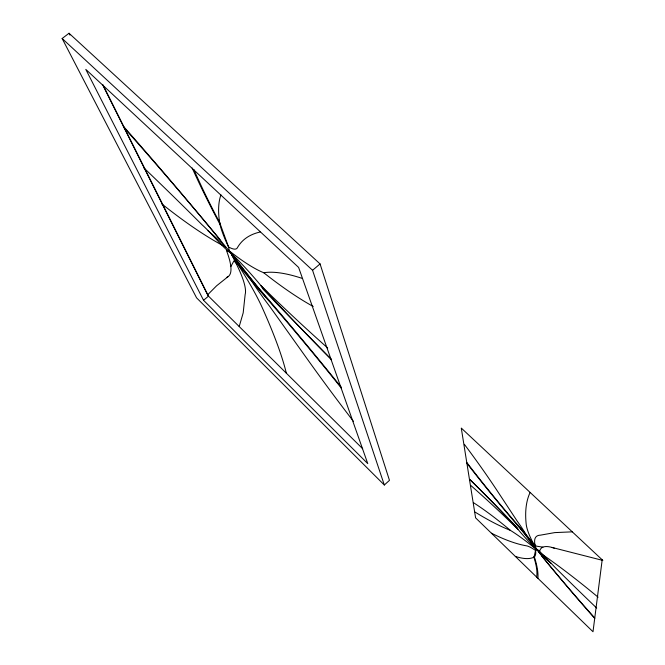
<?xml version="1.0" encoding="UTF-8"?>
<svg xmlns="http://www.w3.org/2000/svg" width="665" height="665" viewBox="0 0 665 665"><rect width="100%" height="100%" fill="white"/><g stroke="black" fill="none" stroke-linecap="round" stroke-linejoin="round"><path stroke-width="1" d="M536.63 577.062A239.807 45.17 48.5 0 0 533.953 557.436L535.549 550.47L536.539 549.639A9.401 1.912 46.3 0 1 539.656 551.351L555.208 567.536A2027.07 1300.823 34.9 0 0 596.696 608.068M239.201 326.532L243.191 312.849L245.152 294.479A160.124 26.367 51 0 0 236.682 264.554L231.196 253.689C220.481 245.21 212.168 233.797 201.886 224.629A656.737 76.458 48.4 0 0 143.665 167.688M207.397 295.052L216.582 285.809L228.203 276.532A194.454 31.962 51.4 0 0 230.83 266.615L233.905 260.913L237.596 264.446L236.956 262.983A135.818 27.232 50.1 0 0 251.22 280.522L253.656 283.406A136.034 27.282 50.1 0 0 266.008 297.513M384.32 485.009L389.474 480.354L320.065 263.922L69.035 33.25L62.144 38.512L196.574 297.837L384.32 485.009L312.558 270.281L62.144 38.512M533.953 556.971L533.978 556.954A4.588 0.906 46.4 0 0 533.904 557.154M312.558 270.281L320.065 263.922M203.54 300.281L85.793 69.384L298.618 267.43L367.762 463.613L203.54 300.281L208.494 296.141L102.784 84.555M226.981 277.189L228.203 276.532M491.418 533.197A441.809 97.323 50.6 0 0 526.555 545.84A37.265 7.373 46.2 0 1 535.549 550.47A96.558 19.401 47.3 0 1 534.369 556.938L533.239 557.486A241.362 49.368 48.7 0 1 515.333 556.406M572.282 531.842L554.743 532.607L540.354 535.175A104.214 21.538 45.5 0 0 534.884 544.211L535.832 548.384L539.656 551.351A122.235 24.713 45.3 0 1 542.931 547.154A122.385 24.746 45.3 0 1 552.174 547.495L602.856 560.429M542.931 547.154L536.281 546.123L533.787 543.746L533.804 544.261A68.57 13.499 46.8 0 0 526.065 534.577L524.685 532.931A68.57 13.499 46.8 0 0 517.453 524.677M552.174 547.495L554.269 548.151M362.674 448.742L208.07 295.726L103.191 85.926M331.594 359.707L276.224 303.049L263.199 289.275L260.954 285.626A81.471 14.081 49.8 0 0 232.617 254.678A10.1 1.854 50.3 0 1 229.375 250.938L225.809 247.106A89.958 15.411 49.9 0 0 208.02 230.788M470.887 485.525A256.632 43.308 46.6 0 1 517.877 529.224L517.038 527.561A299.558 49.127 47.1 0 0 469.956 479.631A225.194 39.027 47.1 0 1 517.877 529.224A52.036 11.039 46.4 0 0 534.702 547.519A5.777 1.172 46.4 0 1 536.539 549.639L538.708 551.958A58.204 12.386 46.3 0 0 551.119 563.463M594.759 618.001L590.645 613.371A771.417 227.979 40.8 0 1 541.676 555.865L538.708 551.958L543.081 554.951A282.966 48.337 45.2 0 1 598.101 597.187M124.156 127.855L131.279 135.884A509.299 63.225 50 0 1 219.932 239.6L225.809 247.106L220.888 244.479A901 161.287 56.2 0 1 161.753 203.847M594.71 618.392L590.603 613.737A850.277 255.31 40 0 1 541.676 555.865M123.333 126.209L130.54 134.397A526.871 64.588 50 0 1 219.932 239.6M231.196 253.689L233.29 256.216L232.617 254.678A143.274 29.044 50 0 0 259.142 288.635A484.311 61.064 49.4 0 1 341.311 387.296M535.832 548.384L534.685 546.987L534.702 547.519A71.396 14.04 46.9 0 0 521.028 529.465A703.811 222.343 42.4 0 1 467.495 464.095L466.905 463.339M286.357 373.215A939.013 105.959 53 0 0 262.492 308.219A180.331 28.761 50.7 0 0 238.594 265.518L231.836 255.16L267.197 298.967A380.704 51.695 49.4 0 1 341.369 388.161M466.747 462.391L467.345 463.164A418.376 114.596 44.7 0 0 516.796 523.862L518.974 526.564A329.965 54.572 48 0 1 527.52 537.287A329.89 54.555 48 0 1 535.815 547.877L533.172 543.089A126.441 26.899 45.4 0 1 526.156 523.845A1033.634 192.551 39.7 0 1 530.13 492.441M247.521 274.753L252.002 281.619A130.739 25.852 49.4 0 0 269.99 306.806L307.654 359.574A1043.036 315.426 42.6 0 0 353.497 421.411M527.52 537.287L525.699 534.02A68.271 13.707 47.1 0 0 517.071 520.928L497.794 491.651A268.793 49.451 48.6 0 0 464.353 444.311M69.035 33.25L69.975 35.095M219.924 223.365L219.907 223.282A8.504 1.604 50.6 0 0 219.658 222.559L219.226 221.678A743.021 198.685 44.9 0 1 193.864 169.525M219.658 222.559L228.552 246.956L229.375 250.938A225.219 44.331 51.9 0 0 263.747 272.741A449.623 100.423 53.6 0 0 313.207 306.482M219.292 220.206L219.874 224.13A188.951 38.063 49 0 0 228.552 246.956A68.478 12.718 50.9 0 0 237.347 247.804A984.059 170.805 43.4 0 1 260.181 232.01M534.369 556.938A282.425 52.643 48.8 0 1 537.918 578.309M473.63 502.79A162.867 29.044 46.3 0 1 510.338 530.337A105.951 19.992 46.1 0 1 536.539 549.639M510.338 530.337A376.033 85.128 50.1 0 1 475.101 512.092M219.874 224.13A1072.845 304.578 42.1 0 1 192.177 168.021M229.375 250.938A16.243 2.943 50.4 0 1 226.383 250.298A194.222 31.928 51.4 0 1 230.83 266.615M327.687 347.978A1296.733 391.012 59.2 0 1 260.954 285.626A902.214 293.531 54.2 0 0 331.32 359.416M219.292 220.206A534.469 112.102 46 0 1 220.946 194.845M263.739 272.741A688.009 116.874 45 0 1 301.835 278.278M602.182 559.797L593.005 631.75L475.591 517.852L461.277 428.069L602.182 559.797"/></g></svg>
